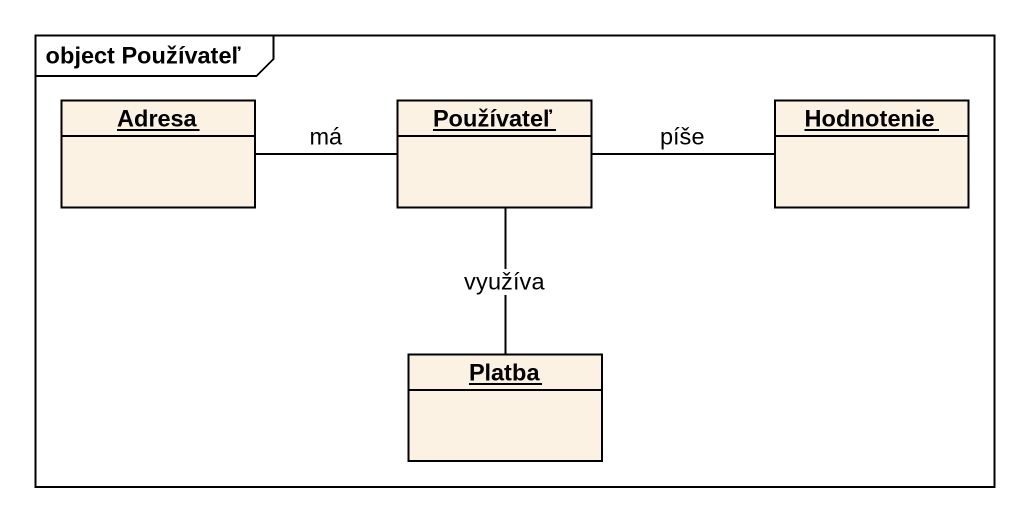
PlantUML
@startuml
mainframe object Používateľ
hide circle
hide empty members
object Adresa
object Používateľ
object Hodnotenie
object Platba
Adresa -right- Používateľ : má
Používateľ -right- Hodnotenie : píše
Používateľ -- Platba : využíva
@enduml
